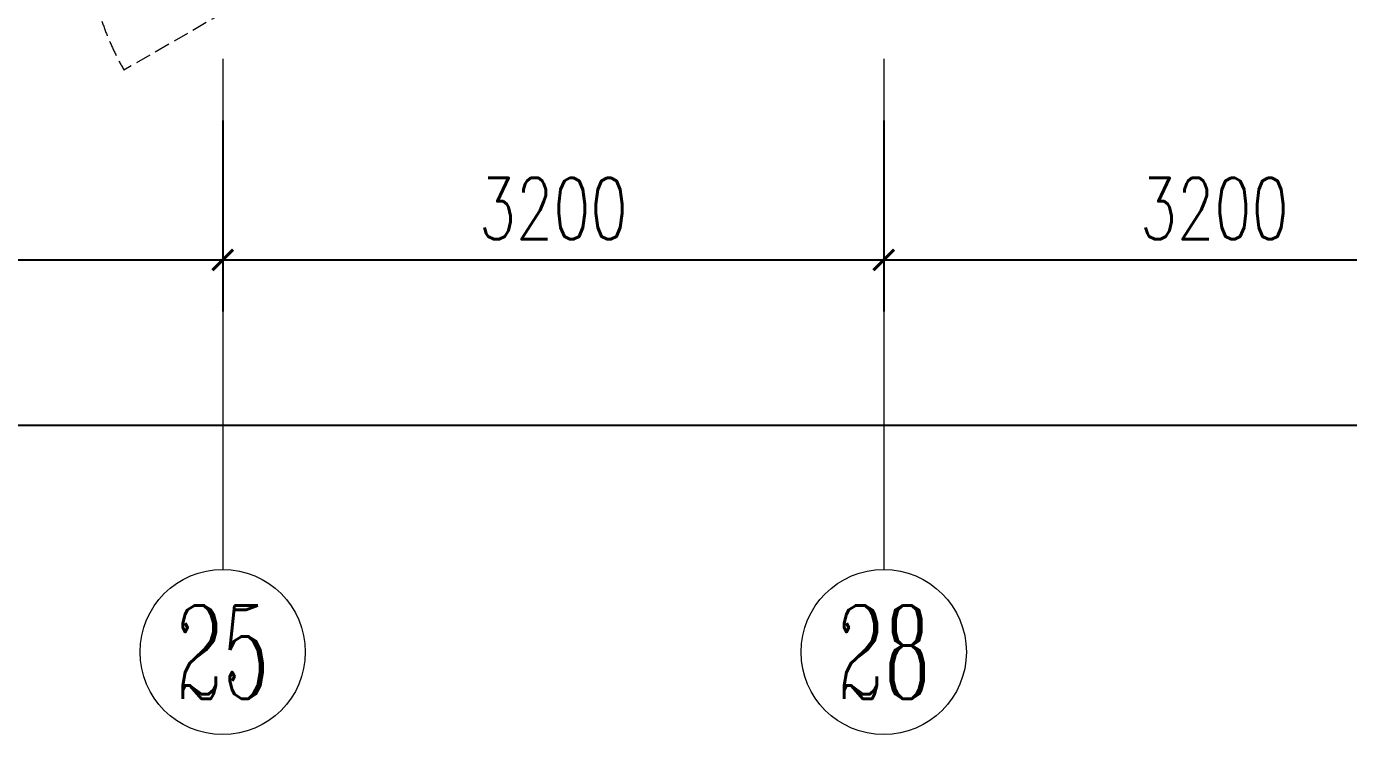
# Model space of a CAD drawing. Extents: x 3753737 to 4713801, y -857380 to 24339.
# Drawn here: x 4242463 to 4248863, y -713243 to -709811 of the extents above; entities that cross this region are included whole.
import ezdxf
from ezdxf.enums import TextEntityAlignment as Align

# ---------------------------------------------------------------- set-up
doc = ezdxf.new("R2010")
doc.units = 0
doc.header["$LTSCALE"] = 1000
doc.header["$MEASUREMENT"] = 0
doc.linetypes.add('DASH', pattern=[0.35, 0.25, -0.1])
doc.layers.get('0').update_dxf_attribs({"linetype": 'CONTINUOUS'})
doc.layers.get('Defpoints').update_dxf_attribs({"linetype": 'CONTINUOUS'})
doc.layers.add('!!电气', color=1, linetype='CONTINUOUS')
for name, color, linetype, lineweight in [('AXIS', 114, 'CONTINUOUS', 20), ('AXIS_TEXT', 7, 'CONTINUOUS', 20), ('WINDOW', 146, 'CONTINUOUS', 20)]:
    doc.layers.add(name, color=color, linetype=linetype, lineweight=lineweight)
doc.styles.add('_TCH_AXIS', font='COMPLEX', dxfattribs={"bigfont": 'GBCBIG'})
doc.styles.add('_TCH_DIM_T3', font='SIMPLEX.shx', dxfattribs={"width": 0.705882, "bigfont": 'GBCBIG.shx'})
doc.styles.add('COMPLEX', font='COMPLEX')
doc.dimstyles.new('_TCH_ARCH&&100', dxfattribs={"dimtxt": 297.5, "dimasz": 100, "dimexe": 250, "dimexo": 300, "dimgap": 100, "dimtad": 1, "dimdec": 0, "dimzin": 0, "dimdsep": 46, "dimtxsty": '_TCH_DIM_T3', "dimblk": 'ARCHTICK', "dimcen": 0.09, "dimclrt": 7, "dimazin": 2, "dimtfac": 1, "dimtdec": 0, "dimtix": 1, "dimtmove": 2, "dimatfit": 3, "dimfxl": 1, "dimtolj": 1, "dimtzin": 0, "dimarcsym": 0})

# ---------------------------------------------------------------- blocks, each defined once
blk = doc.blocks.new('_ArchTick')
at = {"color": 0, "linetype": 'ByBlock', "const_width": 0.15}
blk.add_lwpolyline([(-0.5, -0.5), (0.5, 0.5)], dxfattribs=at)
blk = doc.blocks.new('*D458')
at = {"layer": 'AXIS', "color": 0, "lineweight": -2, "transparency": 16777216}
for p, q in [((-100, -944.9), (-100, -2669.9)), ((50100, -944.9), (50100, -2669.9)), ((-100, -2419.9), (50100, -2419.9))]:
    blk.add_line(p, q, dxfattribs=at)
at = {"layer": 'Defpoints', "color": 0, "transparency": 16777216}
for p in [(-100, -644.9), (50100, -644.9), (50100, -2419.9)]:
    blk.add_point(p, dxfattribs=at)
at = {"layer": 'AXIS', "color": 0, "lineweight": -2, "transparency": 16777216, "xscale": 100, "yscale": 100, "zscale": 100, "rotation": 180}
blk.add_blockref('_ArchTick', (-100, -2419.9), dxfattribs=at)
at = {"layer": 'AXIS', "color": 0, "lineweight": -2, "transparency": 16777216, "xscale": 100, "yscale": 100, "zscale": 100}
blk.add_blockref('_ArchTick', (50100, -2419.9), dxfattribs=at)
at = {"layer": 'AXIS', "color": 7, "transparency": 16777216, "insert": (25000, -2171.1), "char_height": 297.5, "attachment_point": 5, "style": '_TCH_DIM_T3'}
blk.add_mtext('\\A1;50200', dxfattribs=at)
blk = doc.blocks.new('*D469')
at = {"layer": 'AXIS', "color": 0, "lineweight": -2, "transparency": 16777216}
for p, q in [((37500, -944.9), (37500, -1869.9)), ((40700, -944.9), (40700, -1869.9)), ((37500, -1619.9), (40700, -1619.9))]:
    blk.add_line(p, q, dxfattribs=at)
at = {"layer": 'Defpoints', "color": 0, "transparency": 16777216}
for p in [(37500, -644.9), (40700, -644.9), (40700, -1619.9)]:
    blk.add_point(p, dxfattribs=at)
at = {"layer": 'AXIS', "color": 0, "lineweight": -2, "transparency": 16777216, "xscale": 100, "yscale": 100, "zscale": 100, "rotation": 180}
blk.add_blockref('_ArchTick', (37500, -1619.9), dxfattribs=at)
at = {"layer": 'AXIS', "color": 0, "lineweight": -2, "transparency": 16777216, "xscale": 100, "yscale": 100, "zscale": 100}
blk.add_blockref('_ArchTick', (40700, -1619.9), dxfattribs=at)
at = {"layer": 'AXIS', "color": 7, "transparency": 16777216, "insert": (39100, -1371.1), "char_height": 297.5, "attachment_point": 5, "style": '_TCH_DIM_T3'}
blk.add_mtext('\\A1;3200', dxfattribs=at)
blk = doc.blocks.new('*D470')
at = {"layer": 'AXIS', "color": 0, "lineweight": -2, "transparency": 16777216}
for p, q in [((34300, -944.9), (34300, -1869.9)), ((37500, -944.9), (37500, -1869.9)), ((34300, -1619.9), (37500, -1619.9))]:
    blk.add_line(p, q, dxfattribs=at)
at = {"layer": 'Defpoints', "color": 0, "transparency": 16777216}
for p in [(34300, -644.9), (37500, -644.9), (37500, -1619.9)]:
    blk.add_point(p, dxfattribs=at)
at = {"layer": 'AXIS', "color": 0, "lineweight": -2, "transparency": 16777216, "xscale": 100, "yscale": 100, "zscale": 100, "rotation": 180}
blk.add_blockref('_ArchTick', (34300, -1619.9), dxfattribs=at)
at = {"layer": 'AXIS', "color": 0, "lineweight": -2, "transparency": 16777216, "xscale": 100, "yscale": 100, "zscale": 100}
blk.add_blockref('_ArchTick', (37500, -1619.9), dxfattribs=at)
at = {"layer": 'AXIS', "color": 7, "transparency": 16777216, "insert": (35900, -1371.1), "char_height": 297.5, "attachment_point": 5, "style": '_TCH_DIM_T3'}
blk.add_mtext('\\A1;3200', dxfattribs=at)
blk = doc.blocks.new('*D471')
at = {"layer": 'AXIS', "color": 0, "lineweight": -2, "transparency": 16777216}
for p, q in [((28500, -944.9), (28500, -1869.9)), ((34300, -944.9), (34300, -1869.9)), ((28500, -1619.9), (34300, -1619.9))]:
    blk.add_line(p, q, dxfattribs=at)
at = {"layer": 'Defpoints', "color": 0, "transparency": 16777216}
for p in [(28500, -644.9), (34300, -644.9), (34300, -1619.9)]:
    blk.add_point(p, dxfattribs=at)
at = {"layer": 'AXIS', "color": 0, "lineweight": -2, "transparency": 16777216, "xscale": 100, "yscale": 100, "zscale": 100, "rotation": 180}
blk.add_blockref('_ArchTick', (28500, -1619.9), dxfattribs=at)
at = {"layer": 'AXIS', "color": 0, "lineweight": -2, "transparency": 16777216, "xscale": 100, "yscale": 100, "zscale": 100}
blk.add_blockref('_ArchTick', (34300, -1619.9), dxfattribs=at)
at = {"layer": 'AXIS', "color": 7, "transparency": 16777216, "insert": (31400, -1371.1), "char_height": 297.5, "attachment_point": 5, "style": '_TCH_DIM_T3'}
blk.add_mtext('\\A1;5800', dxfattribs=at)
blk = doc.blocks.new('_AXISO')
blk.add_circle((0, 0), 0.5)
at = {"layer": 'AXIS_TEXT', "style": 'COMPLEX', "width": 1.041667}
blk.add_attdef('A', text='', height=0.56, dxfattribs=at).set_placement((-0.25, -0.28), (0.25, -0.28), align=Align.FIT)
blk = doc.blocks.new('A$C1C403CBE')
at = {"layer": 'AXIS'}
for p, q in [((34300, -644.8), (34300, -3119.8)), ((37500, -644.9), (37500, -3119.9))]:
    blk.add_line(p, q, dxfattribs=at)
at = {"layer": 'WINDOW', "color": 252, "linetype": 'DASH', "ltscale": 0.3}
blk.add_lwpolyline([(34948.1, -50), (33822.2, -700, -0.131652), (33648.1, -50)], format="xyb", dxfattribs=at)
at = {"layer": 'AXIS'}
ref = blk.add_blockref('_AXISO', (34300, -3519.8), dxfattribs=dict(at, xscale=800, yscale=800, zscale=800))
ref.add_attrib('A', '25', dxfattribs={"layer": 'AXIS_TEXT', "height": 452.55, "style": '_TCH_AXIS', "width": 0.617647}).set_placement((34073.7, -3746.1), (34526.3, -3746.1), align=Align.FIT)
ref = blk.add_blockref('_AXISO', (37500, -3519.9), dxfattribs=dict(at, xscale=800, yscale=800, zscale=800))
ref.add_attrib('A', '28', dxfattribs={"layer": 'AXIS_TEXT', "height": 452.55, "style": '_TCH_AXIS', "width": 0.617647}).set_placement((37273.7, -3746.2), (37726.3, -3746.2), align=Align.FIT)
for p1, p2, distance, text, picture, middle in [((-100, -644.9), (50100, -644.9), -1775, '50200', '*D458', (25000, -2171.1)), ((28500, -644.9), (34300, -644.9), -975, '5800', '*D471', (31400, -1371.1)), ((34300, -644.9), (37500, -644.9), -975, '3200', '*D470', (35900, -1371.1)), ((37500, -644.9), (40700, -644.9), -975, '3200', '*D469', (39100, -1371.1))]:
    dim = blk.add_aligned_dim(p1=p1, p2=p2, distance=distance, text=text, dimstyle='_TCH_ARCH&&100', dxfattribs=at)
    dim.commit()
    dim.dimension.update_dxf_attribs({"geometry": picture, "text_midpoint": middle})

msp = doc.modelspace()

# ---------------------------------------------------------------- block references
at = {"layer": '!!电气'}
msp.add_blockref('A$C1C403CBE', (4209113.4, -709322.9), dxfattribs=at)

doc.saveas('drawing.dxf')
